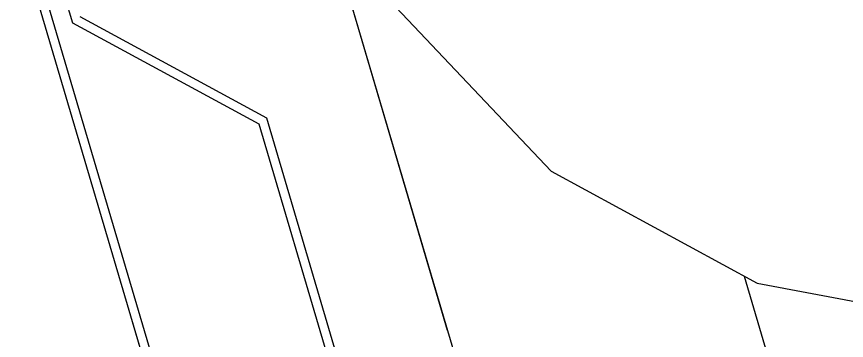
# Model space of a CAD drawing. Header units: millimetres. Extents: x 62878 to 70819, y -67946 to -61850.
# Drawn here: x 63663.1 to 63718.5, y -65572.3 to -65550.7 of the extents above; entities that cross this region are included whole.
import ezdxf

# ---------------------------------------------------------------- set-up
doc = ezdxf.new("R2010")
doc.units = ezdxf.units.MM
doc.linetypes.add('HIDDEN', pattern=[0.375, 0.25, -0.125])
for name, color, linetype, lineweight in [('BAP', 41, 'Continuous', 30), ('DUVAR-yeni', 3, 'Continuous', 30), ('GOR-1-yeni', 46, 'Continuous', 9)]:
    doc.layers.add(name, color=color, linetype=linetype, lineweight=lineweight)
doc.layers.add('DOĞRAMA-yeni', color=40, linetype='Continuous')

msp = doc.modelspace()

# ---------------------------------------------------------------- linework, layer by layer
msp.add_lwpolyline([(68896.02066502631, -63031.43519410248), (69030.25944186504, -63071.18378898385), (69185.2789618937, -62547.65255934227), (68892.99857577804, -62461.10726346668, 1.044367817173394), (68063.1984222013, -62298.72991434322, 0.2043746373996395), (63106.96025407397, -62494.78258919505, 0.3539527355379972), (62932.93996584662, -62997.825353625), (63753.18486962488, -65779.59786478638), (64154.95366467919, -67142.15251756221), (65336.72250243354, -66792.62198400985), (65336.69978150922, -66829.11190277508), (65270.53542169294, -66829.0707046726, 0.6267890062731037), (65270.19918370779, -67369.07059999109), (65531.84452784718, -67369.23351688065, 0.9262424964682344), (66130.08755876668, -67369.60602071379), (66391.73290290477, -67369.76893760463, 0.6267427171847498), (66392.06914089088, -66829.76904228561), (66326.14716633759, -66829.72799510749), (66326.16988726193, -66793.2380763422), (67506.155742504, -67144.12829054108), (68467.02457055586, -63899.0863823687), (68625.20366853199, -63946.03714330423), (68896.02440533682, -63031.42256234252)], format="xyb")
at = {"layer": 'BAP'}
msp.add_lwpolyline([(63776.35713848596, -65538.08291711785), (63779.22455195523, -65522.70451152687), (63777.1994355461, -65507.19269918745), (63770.48002176251, -65493.06588436849), (63759.7240536425, -65481.7068981318), (63745.98440028688, -65474.2276371929), (63730.60599469588, -65471.36022372362), (63715.09418235646, -65473.38534013275), (63700.96736753756, -65480.10475391634), (63689.60838130083, -65490.86072203636), (63682.12912036198, -65504.60037539196), (63679.26170689265, -65519.97878098297), (63681.28682330176, -65535.49059332238), (63688.00623708539, -65549.61740814135), (63698.76220520541, -65560.97639437804), (63712.501858561, -65568.45565531691), (63727.88026415197, -65571.32306878618), (63743.39207649142, -65569.29795237705), (63757.51889131036, -65562.57853859347), (63768.87787754705, -65551.82257047345)], close=True, dxfattribs=at)
at = {"layer": 'DOĞRAMA-yeni', "color": 122, "lineweight": -2}
for p, q in [((63663.1331054508, -65542.76953434183), (63682.07239169422, -65607.00934143717)), ((63662.5853432533, -65543.03332256402), (63681.46779854716, -65607.08036583562)), ((63664.98654566065, -65544.80516355982), (63666.84583073381, -65551.0841985003)), ((63666.84583073381, -65551.0841985003), (63679.2758751078, -65557.83469330512)), ((63667.35057565339, -65550.6755436322), (63679.78062002736, -65557.42603843701)), ((63679.78062002736, -65557.42603843701), (63685.31593304293, -65576.11947299012)), ((63679.2758751078, -65557.83469330512), (63684.67006185912, -65576.05152706314))]:
    msp.add_line(p, q, dxfattribs=at)
at = {"layer": 'DUVAR-yeni', "linetype": 'HIDDEN', "ltscale": 100}
for points in [[(63684.77611127552, -65547.59690673709), (64154.95337366842, -67142.15260331293), (65077.08204979165, -66870.42380819631)], [(63711.63952289684, -65567.9862378373), (63931.15730710785, -66312.45723061121)]]:
    msp.add_lwpolyline(points, dxfattribs=at)
at = {"layer": 'GOR-1-yeni'}
msp.add_line((63892.77191305295, -66323.79879861364), (63662.29987384642, -65542.0650442776), dxfattribs=at)

doc.saveas('drawing.dxf')
